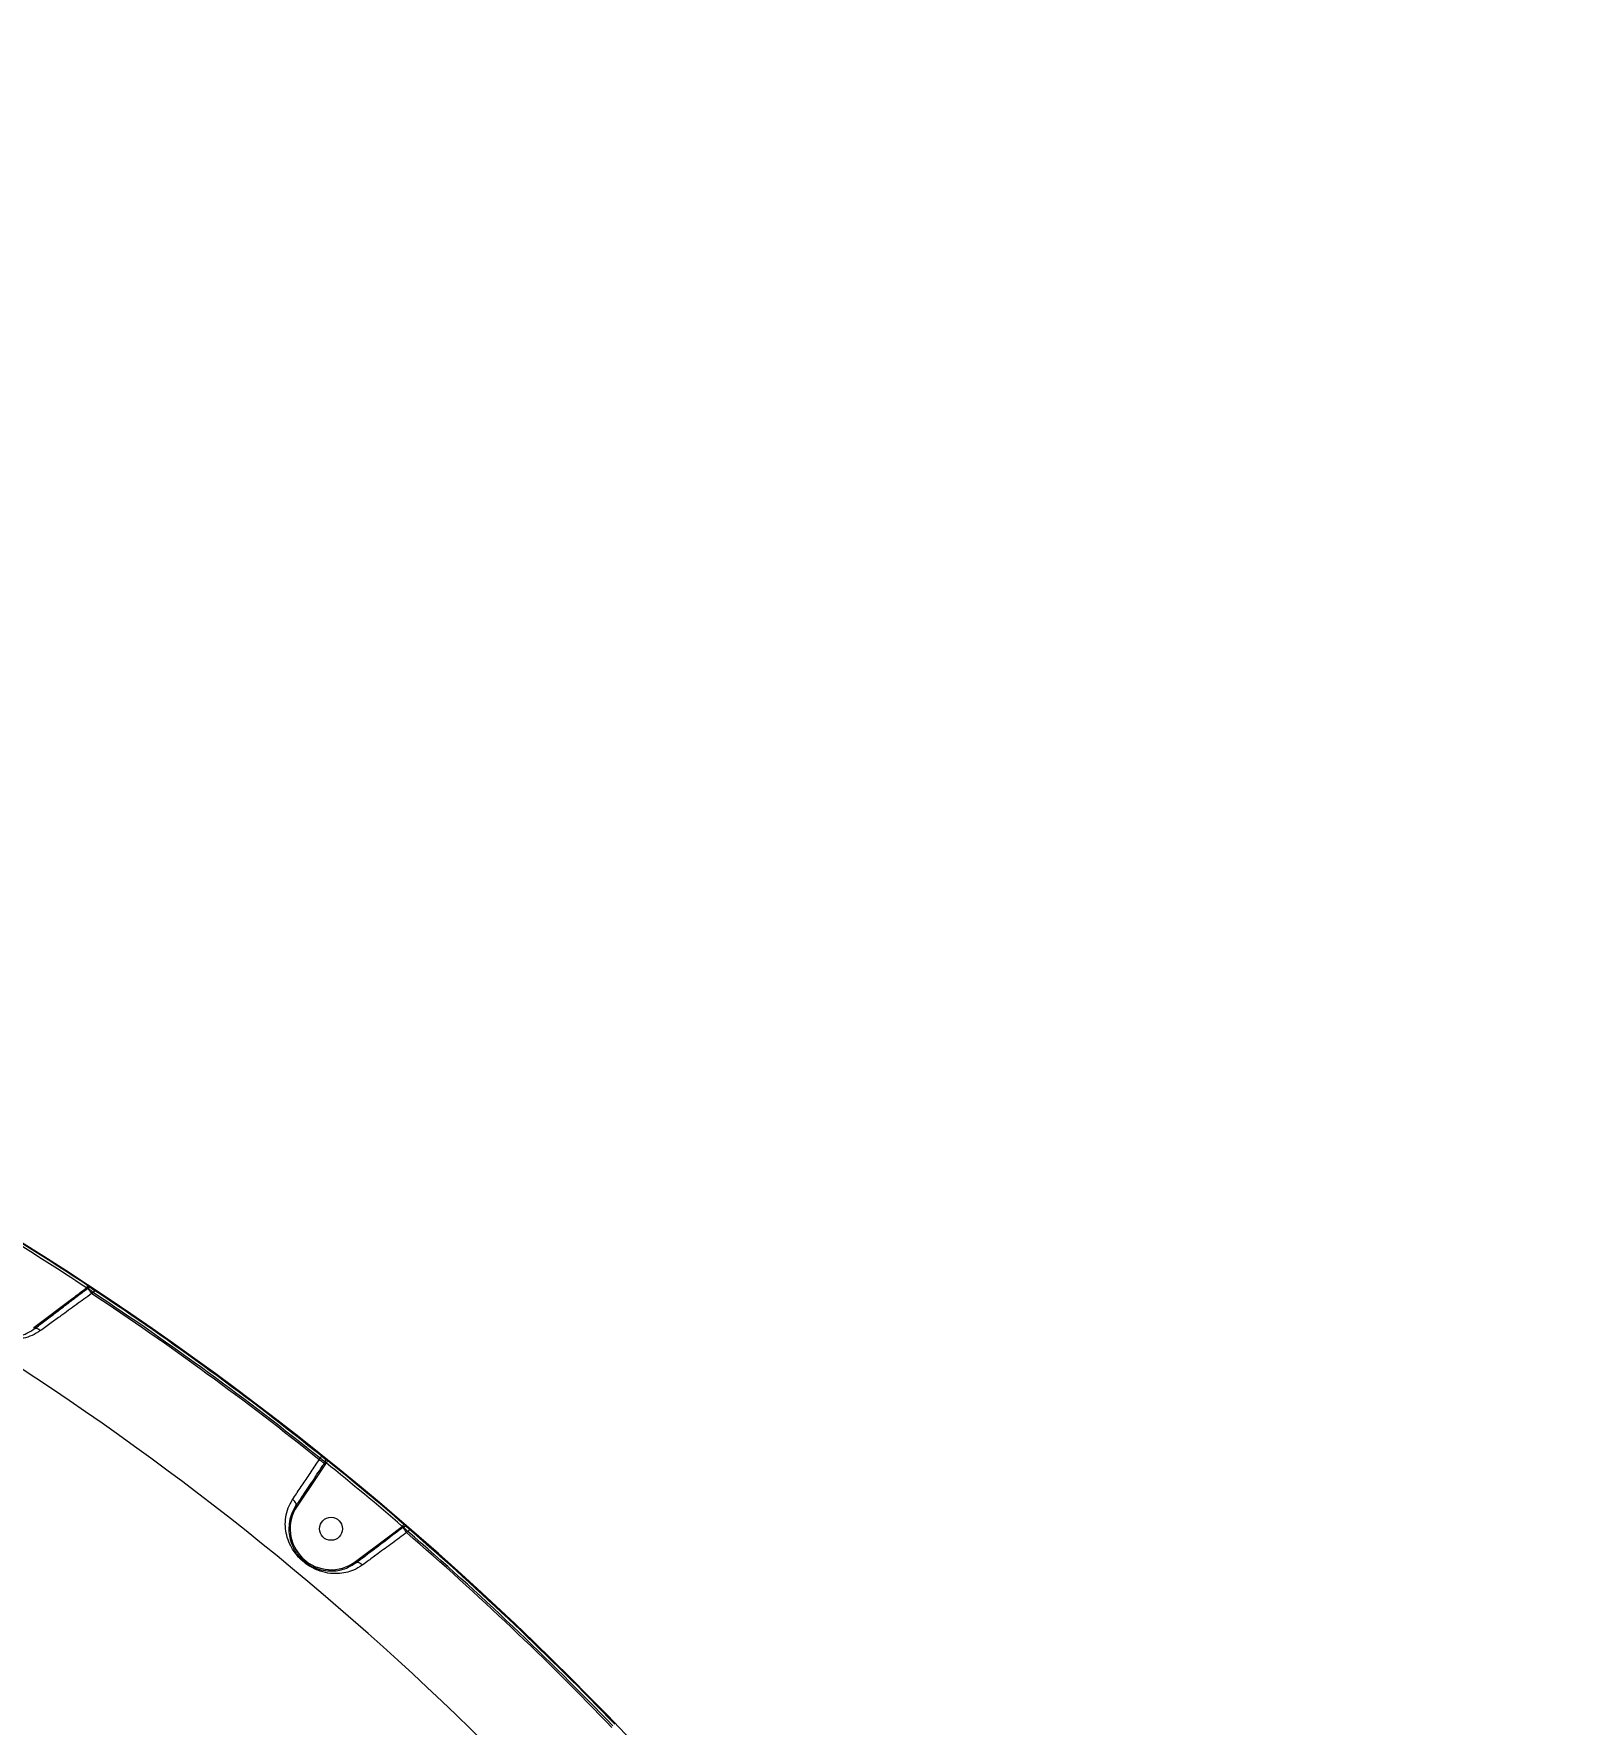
# Model space of a CAD drawing. Header units: millimetres. Extents: x -7245 to 6306, y -6696 to 5973.
# Drawn here: x -2456 to -1857, y 1761 to 2423 of the extents above; entities that cross this region are included whole.
import ezdxf

# ---------------------------------------------------------------- set-up
doc = ezdxf.new("R2010")
doc.units = ezdxf.units.MM
for name, color, linetype in [('DIKOM_ОБЪЕКТ', 7, 'Continuous'), ('DIKOM_РАЗМЕР_ЗОНА', 7, 'Continuous'), ('DIKOM_РАЗМЕР_ОБЪЕКТА', 7, 'Continuous')]:
    doc.layers.add(name, color=color, linetype=linetype)
doc.styles.add('style1', font='arial.ttf', dxfattribs={"width": 0.8})
doc.dimstyles.new('1-50', dxfattribs={"dimtxt": 300, "dimasz": 200, "dimexe": 100, "dimexo": 0, "dimgap": 100, "dimtad": 1, "dimtxsty": 'style1', "dimcen": 200, "dimclrd": 7, "dimclre": 7, "dimclrt": 7, "dimadec": 1, "dimazin": 2, "dimtfac": 1, "dimtmove": 0, "dimatfit": 2, "dimfxl": 0, "dimlwd": 25, "dimlwe": 18, "dimarcsym": 0})

# ---------------------------------------------------------------- blocks, each defined once
blk = doc.blocks.new('*D10')
at = {"layer": 'Defpoints', "color": 0, "transparency": 16777216}
for p in [(-4365.71, 2792.53), (4306.16, 475.6), (4306.16, -5965.27)]:
    blk.add_point(p, dxfattribs=at)
at = {"layer": 'DIKOM_РАЗМЕР_ОБЪЕКТА', "color": 7, "lineweight": 18, "transparency": 16777216}
for p, q in [((-4365.71, 2792.53), (-4365.71, -6065.27)), ((4306.16, 475.6), (4306.16, -6065.27))]:
    blk.add_line(p, q, dxfattribs=at)
at = {"layer": 'DIKOM_РАЗМЕР_ОБЪЕКТА', "color": 7, "lineweight": 25, "transparency": 16777216}
blk.add_line((-4165.71, -5965.27), (4106.16, -5965.27), dxfattribs=at)
at = {"layer": 'DIKOM_РАЗМЕР_ОБЪЕКТА', "color": 7, "transparency": 16777216}
for points in [[(-4165.71, -5931.93), (-4165.71, -5998.6), (-4365.71, -5965.27)], [(4106.16, -5931.93), (4106.16, -5998.6), (4306.16, -5965.27)]]:
    blk.add_solid(points, dxfattribs=at)
at = {"layer": 'DIKOM_РАЗМЕР_ОБЪЕКТА', "color": 7, "transparency": 16777216, "insert": (-85.78, -5712.1), "char_height": 300, "attachment_point": 5, "style": 'style1'}
blk.add_mtext('8650', dxfattribs=at)
blk = doc.blocks.new('*D11')
at = {"layer": 'Defpoints', "color": 0, "transparency": 16777216}
for p in [(-3472.32, 4472.83), (-6199.73, -2928.86), (1850.21, -2928.86)]:
    blk.add_point(p, dxfattribs=at)
at = {"layer": 'DIKOM_РАЗМЕР_ОБЪЕКТА', "color": 7, "lineweight": 18, "transparency": 16777216}
for p, q in [((-3472.32, 4472.83), (-6299.73, 4472.83)), ((1850.21, -2928.86), (-6299.73, -2928.86))]:
    blk.add_line(p, q, dxfattribs=at)
at = {"layer": 'DIKOM_РАЗМЕР_ОБЪЕКТА', "color": 7, "lineweight": 25, "transparency": 16777216}
blk.add_line((-6199.73, 4272.83), (-6199.73, -2728.86), dxfattribs=at)
at = {"layer": 'DIKOM_РАЗМЕР_ОБЪЕКТА', "color": 7, "transparency": 16777216}
for points in [[(-6233.06, 4272.83), (-6166.39, 4272.83), (-6199.73, 4472.83)], [(-6233.06, -2728.86), (-6166.39, -2728.86), (-6199.73, -2928.86)]]:
    blk.add_solid(points, dxfattribs=at)
at = {"layer": 'DIKOM_РАЗМЕР_ОБЪЕКТА', "color": 7, "transparency": 16777216, "insert": (-6452.9, 984.54), "char_height": 300, "attachment_point": 5, "rotation": 90, "style": 'style1'}
blk.add_mtext('7400', dxfattribs=at)
blk = doc.blocks.new('*D13')
at = {"layer": 'Defpoints', "color": 0, "transparency": 16777216}
for p in [(-4231.86, 5972.83), (-6795, -4928.88), (1792.4, -4928.88)]:
    blk.add_point(p, dxfattribs=at)
at = {"layer": 'DIKOM_РАЗМЕР_ЗОНА', "color": 7, "lineweight": 18, "transparency": 16777216}
for p, q in [((-4231.86, 5972.83), (-6895, 5972.83)), ((1792.4, -4928.88), (-6895, -4928.88))]:
    blk.add_line(p, q, dxfattribs=at)
at = {"layer": 'DIKOM_РАЗМЕР_ЗОНА', "color": 7, "lineweight": 25, "transparency": 16777216}
blk.add_line((-6795, 5772.83), (-6795, -4728.88), dxfattribs=at)
at = {"layer": 'DIKOM_РАЗМЕР_ЗОНА', "color": 7, "transparency": 16777216}
for points in [[(-6828.33, 5772.83), (-6761.67, 5772.83), (-6795, 5972.83)], [(-6828.33, -4728.88), (-6761.67, -4728.88), (-6795, -4928.88)]]:
    blk.add_solid(points, dxfattribs=at)
at = {"layer": 'DIKOM_РАЗМЕР_ЗОНА', "color": 7, "transparency": 16777216, "insert": (-7048.17, 972.94), "char_height": 300, "attachment_point": 5, "rotation": 90, "style": 'style1'}
blk.add_mtext('10900', dxfattribs=at)

msp = doc.modelspace()

# ---------------------------------------------------------------- linework, layer by layer
at = {"layer": 'DIKOM_ОБЪЕКТ', "color": 7, "linetype": 'Continuous', "lineweight": 15}
for p, q in [((-2435.119, 1931.983), (-2435.303, 1931.844)), ((-2456.432, 1916.547), (-2441.125, 1928.115)), ((-2439.942, 1928.382), (-2440.524, 1927.942)), ((-2433.259, 1930.299), (-2433.817, 1929.877)), ((-2344.796, 1864.855), (-2344.425, 1865.403)), ((-2342.346, 1863.197), (-2345.966, 1857.772)), ((-2342.754, 1863.473), (-2342.424, 1863.962)), ((-2342.06, 1863.62), (-2342.346, 1863.197)), ((-2345.966, 1857.772), (-2353.455, 1846.701)), ((-2330.58, 1824.993), (-2317.703, 1834.725)), ((-2317.703, 1834.725), (-2312.374, 1838.699)), ((-2312.374, 1838.699), (-2312.266, 1838.781)), ((-2311.751, 1838.552), (-2312.077, 1838.306)), ((-2310.053, 1836.746), (-2310.59, 1836.339))]:
    msp.add_line(p, q, dxfattribs=at)
at = {"layer": 'DIKOM_ОБЪЕКТ', "color": 7, "linetype": 'Continuous', "lineweight": 15, "flags": 128}
for points in [[(-2435.457, 1932.048), (-2435.347, 1932.176), (-2435.232, 1932.288), (-2435.115, 1932.383), (-2435, 1932.456), (-2434.889, 1932.505), (-2434.787, 1932.53), (-2434.697, 1932.53), (-2434.62, 1932.503)], [(-2435.303, 1931.844), (-2435.236, 1931.756), (-2435.126, 1931.61), (-2434.976, 1931.411), (-2434.79, 1931.165), (-2434.574, 1930.879), (-2434.335, 1930.563), (-2434.08, 1930.225), (-2433.817, 1929.877)], [(-2441.125, 1928.115), (-2441.066, 1928.037), (-2441.01, 1927.962), (-2440.957, 1927.893), (-2440.912, 1927.833), (-2440.874, 1927.783), (-2440.847, 1927.746), (-2440.829, 1927.724), (-2440.824, 1927.716)], [(-2456.432, 1916.547), (-2456.373, 1916.469), (-2456.317, 1916.394), (-2456.265, 1916.325), (-2456.219, 1916.265), (-2456.182, 1916.215), (-2456.154, 1916.179), (-2456.136, 1916.156), (-2456.131, 1916.148)], [(-2456.131, 1916.148), (-2455.919, 1916.262), (-2455.671, 1916.313), (-2455.39, 1916.301), (-2455.088, 1916.226), (-2454.771, 1916.09), (-2454.451, 1915.897), (-2454.135, 1915.653), (-2453.834, 1915.364)], [(-2342.754, 1863.473), (-2342.846, 1863.535), (-2342.997, 1863.638), (-2343.204, 1863.778), (-2343.459, 1863.951), (-2343.756, 1864.151), (-2344.084, 1864.373), (-2344.434, 1864.61), (-2344.796, 1864.855)], [(-2342.06, 1863.62), (-2341.94, 1863.768), (-2341.825, 1863.912), (-2341.718, 1864.044), (-2341.624, 1864.161), (-2341.545, 1864.258), (-2341.486, 1864.331), (-2341.448, 1864.378), (-2341.432, 1864.398)], [(-2345.966, 1857.772), (-2346.046, 1857.827), (-2346.124, 1857.879), (-2346.195, 1857.928), (-2346.258, 1857.97), (-2346.31, 1858.005), (-2346.348, 1858.031), (-2346.372, 1858.047), (-2346.379, 1858.052)], [(-2312.266, 1838.781), (-2312.141, 1838.926), (-2312.021, 1839.065), (-2311.91, 1839.194), (-2311.812, 1839.308), (-2311.731, 1839.402), (-2311.67, 1839.473), (-2311.63, 1839.519), (-2311.613, 1839.538)], [(-2312.077, 1838.306), (-2312.01, 1838.218), (-2311.9, 1838.072), (-2311.75, 1837.873), (-2311.564, 1837.627), (-2311.348, 1837.341), (-2311.109, 1837.025), (-2310.854, 1836.687), (-2310.59, 1836.339)], [(-2310.053, 1836.746), (-2309.928, 1836.89), (-2309.808, 1837.028), (-2309.697, 1837.156), (-2309.599, 1837.27), (-2309.518, 1837.364), (-2309.456, 1837.435), (-2309.416, 1837.482), (-2309.398, 1837.501)]]:
    msp.add_lwpolyline(points, dxfattribs=at)
at = {"layer": 'DIKOM_ОБЪЕКТ', "color": 7, "linetype": 'Continuous', "lineweight": 15}
msp.add_circle((-2340.148, 1837.818), 4.5, dxfattribs=at)
for centre, radius, start, end in [((-3101.08, 922.896), 1209.999, 31.047391, 61.952609), ((-3101.08, 922.896), 1208.749, 56.606201, 58.482585), ((-3101.08, 922.896), 1209.748, 56.606201, 58.482585), ((-2065.651, 1688.534), 443.088, 146.525862, 146.65509), ((-2405.679, 1954.386), 37.225, 216.876451, 217.269695), ((-2434.513, 1931.194), 0.994, 57.153885, 127.542596), ((-3101.08, 922.896), 1207.995, 51.239562, 56.47007), ((-2132.148, 1731.25), 360.955, 146.37471, 146.533321), ((-3101.08, 922.896), 1208.655, 51.242123, 56.459062), ((-3101.08, 922.896), 1209.654, 51.242123, 56.459062), ((-3101.08, 922.896), 1168.375, 34.226978, 58.773022), ((-2479.627, 1974.602), 173.793, 321.072997, 321.402423), ((-2350.636, 1851.381), 14.434, 54.947437, 56.903575), ((-2343.251, 1864.522), 0.999, 325.835915, 50.435786), ((-3101.08, 922.896), 1208.749, 49.263026, 51.101791), ((-3101.08, 922.896), 1209.748, 49.263026, 51.101791), ((-2340.148, 1837.818), 16, 146.273447, 306.726553), ((-2320.489, 1895.868), 59.196, 235.674023, 236.158284), ((-2624.639, 1602.374), 384.964, 37.051394, 37.125771), ((-2533.812, 1670.902), 277.832, 37.051676, 37.153395), ((-2311.146, 1837.76), 0.997, 49.840777, 127.356319), ((-3101.08, 922.896), 1207.995, 43.872753, 49.127247), ((-3101.08, 922.896), 1208.655, 43.879429, 49.120571), ((-3101.08, 922.896), 1209.654, 43.879429, 49.120571), ((-2219.263, 1908.966), 139.438, 217.029439, 217.234899)]:
    msp.add_arc(centre, radius, start, end, dxfattribs=at)
for points, knots in [([(-2453.834, 1915.364), (-2454.907, 1914.689), (-2457.053, 1913.337), (-2460.609, 1912.271), (-2464.298, 1911.857), (-2467.974, 1912.192), (-2471.052, 1913.063), (-2473.378, 1914.099), (-2475.525, 1915.312), (-2477.577, 1916.878), (-2479.338, 1918.651), (-2480.926, 1920.619), (-2482.395, 1923.067), (-2483.571, 1926.077), (-2484.223, 1929.281), (-2484.278, 1932.522), (-2483.732, 1935.677), (-2482.756, 1938.446), (-2481.731, 1940.107), (-2481.289, 1940.824)], [0, 0, 0, 0, 0.0759084, 0.1519069, 0.2286312, 0.3051909, 0.3688593, 0.4016188, 0.434333, 0.4904578, 0.5282341, 0.5660863, 0.6308762, 0.695772, 0.7645233, 0.8332302, 0.8936829, 0.9540641, 1, 1, 1, 1]), ([(-2479.745, 1938.557), (-2480.154, 1937.894), (-2481.098, 1936.361), (-2482.028, 1933.827), (-2482.584, 1930.968), (-2482.619, 1928.023), (-2482.134, 1925.159), (-2481.173, 1922.451), (-2479.959, 1920.28), (-2478.596, 1918.511), (-2477.101, 1916.955), (-2474.979, 1915.307), (-2473.046, 1914.321), (-2471.022, 1913.525), (-2468.655, 1912.908), (-2465.448, 1912.711), (-2462.199, 1913.172), (-2459.04, 1914.225), (-2457.109, 1915.502), (-2456.131, 1916.148)], [0, 0, 0, 0, 0.0465774, 0.1076532, 0.1703345, 0.2401481, 0.3113891, 0.3759934, 0.4419126, 0.4779937, 0.5149251, 0.5671105, 0.6186594, 0.6279688, 0.6894992, 0.7654768, 0.8439884, 0.9210146, 1, 1, 1, 1]), ([(-2441.125, 1928.115), (-2440.887, 1928.294), (-2439.116, 1929.625), (-2437.337, 1930.946), (-2435.796, 1932.089)], [0, 0, 0, 0, 0.1343987, 1, 1, 1, 1]), ([(-2435.303, 1931.844), (-2436.908, 1930.649), (-2438.751, 1929.276), (-2440.586, 1927.894), (-2440.824, 1927.716)], [0, 0, 0, 0, 0.8707531, 1, 1, 1, 1]), ([(-2435.457, 1932.048), (-2435.535, 1932.058), (-2435.647, 1932.073), (-2435.762, 1932.086), (-2435.796, 1932.089)], [0, 0, 0, 0, 0.7049372, 1, 1, 1, 1]), ([(-2435.119, 1931.983), (-2435.131, 1931.987), (-2435.146, 1931.993), (-2435.206, 1932.008), (-2435.3, 1932.025), (-2435.406, 1932.041), (-2435.457, 1932.048)], [0, 0, 0, 0, 0.2620094, 0.3209015, 0.6719734, 1, 1, 1, 1]), ([(-2435.246, 1932.924), (-2435.184, 1932.882), (-2434.966, 1932.738), (-2434.764, 1932.601), (-2434.62, 1932.503)], [0, 0, 0, 0, 0.2876217, 1, 1, 1, 1]), ([(-2433.259, 1930.299), (-2433.325, 1930.357), (-2433.605, 1930.6), (-2434.08, 1931.019), (-2434.592, 1931.479), (-2434.972, 1931.831), (-2435.07, 1931.932), (-2435.119, 1931.983)], [0, 0, 0, 0, 0.074943, 0.3152074, 0.545105, 0.7715123, 1, 1, 1, 1]), ([(-2434.62, 1932.503), (-2434.524, 1932.436), (-2434.314, 1932.291), (-2434.072, 1932.115), (-2434.007, 1932.058), (-2433.974, 1932.03)], [0, 0, 0, 0, 0.2984473, 0.6490327, 1, 1, 1, 1]), ([(-2433.974, 1932.03), (-2433.942, 1932.001), (-2433.877, 1931.944), (-2433.618, 1931.754), (-2433.268, 1931.51), (-2432.944, 1931.29), (-2432.752, 1931.162), (-2432.707, 1931.132)], [0, 0, 0, 0, 0.224993, 0.4495129, 0.6802284, 0.9238457, 1, 1, 1, 1]), ([(-2456.131, 1916.148), (-2454.819, 1917.139), (-2452.174, 1919.138), (-2448.184, 1922.153), (-2444.383, 1925.026), (-2442.014, 1926.817), (-2440.824, 1927.716)], [0, 0, 0, 0, 0.2794428, 0.5634248, 0.7807108, 1, 1, 1, 1]), ([(-2433.817, 1929.877), (-2435.828, 1928.418), (-2439.909, 1925.458), (-2445.206, 1921.617), (-2449.901, 1918.214), (-2452.453, 1916.365), (-2453.834, 1915.364)], [0, 0, 0, 0, 0.284859, 0.5777462, 0.771562, 1, 1, 1, 1]), ([(-2342.424, 1863.962), (-2342.431, 1863.966), (-2342.484, 1863.994), (-2342.68, 1864.128), (-2343.143, 1864.455), (-2343.748, 1864.898), (-2344.199, 1865.235), (-2344.425, 1865.403)], [0, 0, 0, 0, 0.0387477, 0.2783995, 0.5185962, 0.7594605, 1, 1, 1, 1]), ([(-2343.799, 1866.182), (-2343.667, 1866.077), (-2343.402, 1865.866), (-2343.044, 1865.591), (-2342.769, 1865.39), (-2342.65, 1865.31), (-2342.619, 1865.295), (-2342.614, 1865.292)], [0, 0, 0, 0, 0.2405877, 0.4813879, 0.7216091, 0.9611565, 1, 1, 1, 1]), ([(-2355.212, 1849.285), (-2354.222, 1850.764), (-2352.28, 1853.669), (-2349.153, 1858.344), (-2346.65, 1862.085), (-2345.186, 1864.272), (-2344.796, 1864.855)], [0, 0, 0, 0, 0.3029041, 0.5944686, 0.8920355, 1, 1, 1, 1]), ([(-2346.379, 1858.052), (-2346.193, 1858.329), (-2345.263, 1859.71), (-2344.067, 1861.527), (-2343.038, 1863.053), (-2342.754, 1863.473)], [0, 0, 0, 0, 0.1533334, 0.7665534, 1, 1, 1, 1]), ([(-2342.614, 1865.292), (-2342.61, 1865.29), (-2342.578, 1865.274), (-2342.46, 1865.195), (-2342.186, 1864.991), (-2341.829, 1864.716), (-2341.565, 1864.504), (-2341.432, 1864.398)], [0, 0, 0, 0, 0.0385055, 0.2780051, 0.5183132, 0.7591937, 1, 1, 1, 1]), ([(-2342.06, 1863.62), (-2342.099, 1863.663), (-2342.176, 1863.748), (-2342.284, 1863.856), (-2342.37, 1863.932), (-2342.41, 1863.957), (-2342.422, 1863.961), (-2342.424, 1863.962)], [0, 0, 0, 0, 0.2442605, 0.4857599, 0.7244321, 0.9616842, 1, 1, 1, 1]), ([(-2346.379, 1858.052), (-2347.1, 1856.987), (-2348.547, 1854.847), (-2351.085, 1851.097), (-2352.811, 1848.545), (-2353.869, 1846.981)], [0, 0, 0, 0, 0.2774793, 0.5573082, 1, 1, 1, 1]), ([(-2327.923, 1823.591), (-2329.065, 1822.877), (-2331.145, 1821.578), (-2334.403, 1820.608), (-2337.741, 1820.167), (-2341.368, 1820.372), (-2344.677, 1821.257), (-2347.341, 1822.462), (-2349.548, 1823.769), (-2351.865, 1825.617), (-2353.836, 1827.787), (-2355.279, 1829.883), (-2356.571, 1832.32), (-2357.603, 1835.266), (-2358.133, 1838.768), (-2357.966, 1842.366), (-2357.104, 1845.957), (-2355.832, 1848.195), (-2355.212, 1849.285)], [0, 0, 0, 0, 0.0785525, 0.1430593, 0.2076059, 0.2872193, 0.366553, 0.4057568, 0.4448537, 0.4974499, 0.5496886, 0.5922731, 0.6349433, 0.7073003, 0.7797357, 0.8544889, 0.9291455, 1, 1, 1, 1]), ([(-2353.868, 1846.983), (-2353.869, 1846.982), (-2354.534, 1845.985), (-2355.592, 1843.94), (-2356.51, 1840.694), (-2356.746, 1837.479), (-2356.375, 1834.331), (-2355.558, 1831.727), (-2354.47, 1829.544), (-2353.259, 1827.707), (-2351.549, 1825.78), (-2349.521, 1824.168), (-2347.622, 1823.067), (-2346.473, 1822.565), (-2344.697, 1821.908), (-2342.311, 1821.337), (-2339.109, 1821.251), (-2336.131, 1821.737), (-2333.206, 1822.705), (-2331.321, 1823.9), (-2330.277, 1824.595), (-2330.277, 1824.596)], [0, 0, 0, 0, 0.0000345, 0.0722879, 0.1479209, 0.2257066, 0.2982681, 0.3724177, 0.4135313, 0.4555533, 0.5045046, 0.5531006, 0.5886451, 0.6257713, 0.6276691, 0.7057743, 0.7871278, 0.8527662, 0.919526, 0.9999632, 1, 1, 1, 1]), ([(-2353.868, 1846.983), (-2353.819, 1847.107), (-2353.719, 1847.355), (-2353.883, 1847.885), (-2354.263, 1848.458), (-2354.718, 1848.907), (-2355.053, 1849.171), (-2355.175, 1849.258), (-2355.212, 1849.285)], [0, 0, 0, 0, 0.2204993, 0.4409554, 0.6615076, 0.8818834, 0.9635784, 1, 1, 1, 1]), ([(-2311.613, 1839.538), (-2311.584, 1839.513), (-2311.425, 1839.375), (-2311.144, 1839.129), (-2310.826, 1838.842), (-2310.59, 1838.62), (-2310.532, 1838.554), (-2310.504, 1838.521)], [0, 0, 0, 0, 0.0556698, 0.2967948, 0.5326083, 0.7662168, 1, 1, 1, 1]), ([(-2330.278, 1824.595), (-2329.239, 1825.38), (-2327.15, 1826.959), (-2323.904, 1829.411), (-2320.649, 1831.872), (-2318.487, 1833.506), (-2317.401, 1834.326)], [0, 0, 0, 0, 0.259525, 0.5218338, 0.7598678, 1, 1, 1, 1]), ([(-2310.59, 1836.339), (-2312.455, 1834.967), (-2316.237, 1832.184), (-2321.229, 1828.513), (-2325.124, 1825.648), (-2327.112, 1824.187), (-2327.923, 1823.591)], [0, 0, 0, 0, 0.3072665, 0.6233313, 0.8463635, 1, 1, 1, 1]), ([(-2312.077, 1838.306), (-2312.343, 1838.105), (-2313.673, 1837.101), (-2315.457, 1835.786), (-2316.962, 1834.656), (-2317.401, 1834.326)], [0, 0, 0, 0, 0.1504259, 0.7521115, 1, 1, 1, 1]), ([(-2311.751, 1838.552), (-2311.763, 1838.562), (-2311.786, 1838.582), (-2311.896, 1838.634), (-2312.045, 1838.698), (-2312.176, 1838.748), (-2312.251, 1838.776), (-2312.266, 1838.781)], [0, 0, 0, 0, 0.2178867, 0.4432483, 0.6835852, 0.9398696, 1, 1, 1, 1]), ([(-2310.053, 1836.746), (-2310.097, 1836.792), (-2310.338, 1837.037), (-2310.765, 1837.48), (-2311.25, 1837.992), (-2311.613, 1838.385), (-2311.705, 1838.496), (-2311.751, 1838.552)], [0, 0, 0, 0, 0.0546726, 0.2943624, 0.5300625, 0.7647204, 1, 1, 1, 1]), ([(-2310.504, 1838.521), (-2310.475, 1838.489), (-2310.418, 1838.423), (-2310.183, 1838.2), (-2309.866, 1837.911), (-2309.586, 1837.664), (-2309.428, 1837.527), (-2309.398, 1837.501)], [0, 0, 0, 0, 0.2341102, 0.4679565, 0.7039962, 0.9448072, 1, 1, 1, 1]), ([(-2330.277, 1824.596), (-2330.144, 1824.66), (-2329.879, 1824.79), (-2329.311, 1824.675), (-2328.696, 1824.343), (-2328.258, 1823.959), (-2328.011, 1823.693), (-2327.954, 1823.626), (-2327.923, 1823.591)], [0, 0, 0, 0, 0.2316638, 0.4632346, 0.6949577, 0.926548, 0.9611034, 1, 1, 1, 1])]:
    msp.add_open_spline(points, degree=3, knots=knots, dxfattribs=at)

# ---------------------------------------------------------------- dimensions: what is measured, and where the dimension line sits
at = {"layer": 'DIKOM_РАЗМЕР_ЗОНА'}
dim = msp.add_linear_dim(base=(-6795.001, -4928.879), p1=(-4231.865, 5972.834), p2=(1792.398, -4928.879), angle=90, text='10900', dimstyle='1-50', dxfattribs=at)
dim.commit()
dim.dimension.update_dxf_attribs({"geometry": '*D13', "text_midpoint": (-6795.001, 972.936), "dimtype": 160})
at = {"layer": 'DIKOM_РАЗМЕР_ОБЪЕКТА'}
dim = msp.add_linear_dim(base=(-6199.728, -2928.864), p1=(-3472.315, 4472.834), p2=(1850.213, -2928.864), angle=90, text='7400', dimstyle='1-50', dxfattribs=at)
dim.commit()
dim.dimension.update_dxf_attribs({"geometry": '*D11', "text_midpoint": (-6199.728, 984.539), "dimtype": 160})
dim = msp.add_linear_dim(base=(4306.158, -5965.268), p1=(-4365.714, 2792.532), p2=(4306.158, 475.605), text='8650', dimstyle='1-50', dxfattribs=at)
dim.commit()
dim.dimension.update_dxf_attribs({"geometry": '*D10', "text_midpoint": (-85.784, -5965.268), "dimtype": 160})

doc.saveas('drawing.dxf')
